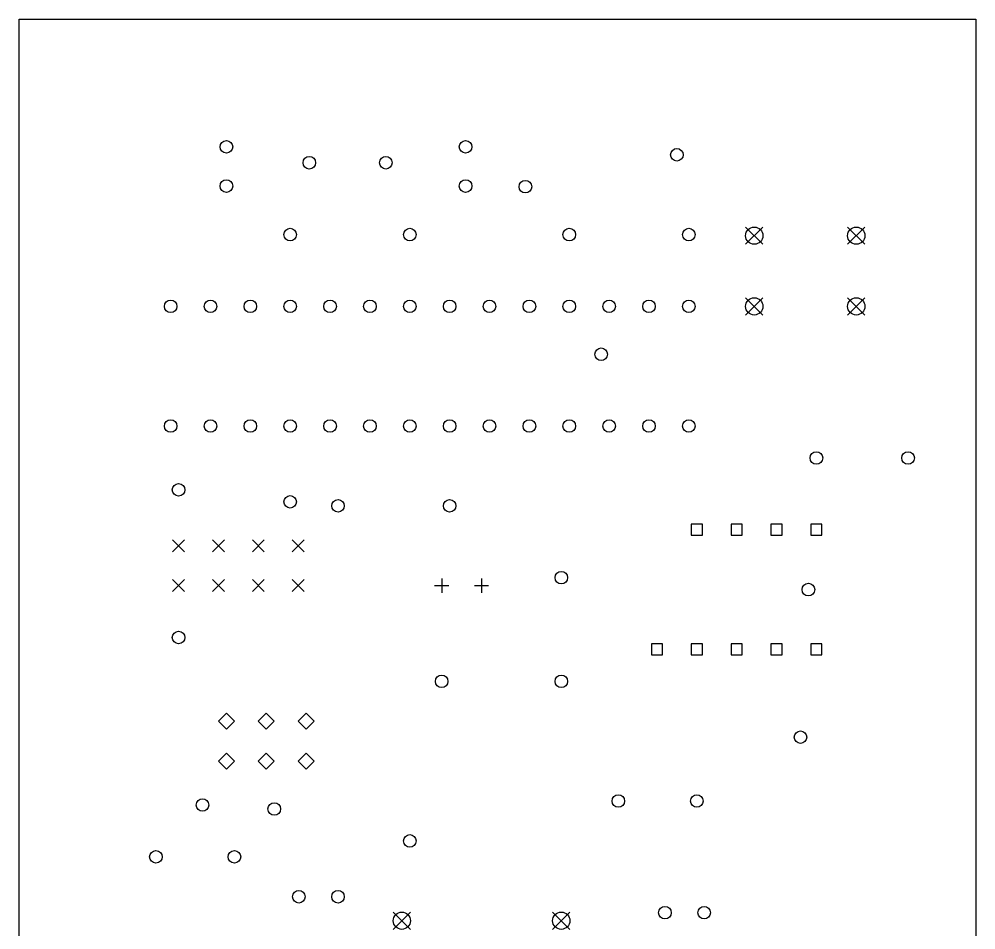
# Model space of a CAD drawing. Extents: x 100 to 170, y -134 to -17.
# Drawn here: x 101.1 to 162.1, y -75.3 to -17.3 of the extents above; entities that cross this region are included whole.
import ezdxf

# ---------------------------------------------------------------- set-up
doc = ezdxf.new("R2010")
doc.units = 0
doc.layers.add('BLACK', color=7, linetype='CONTINUOUS')

msp = doc.modelspace()

# ---------------------------------------------------------------- linework, layer by layer
at = {"layer": 'BLACK', "linetype": 'CONTINUOUS'}
for p, q in [((101.092, -98.552), (101.092, -17.272)), ((101.092, -17.272), (162.052, -17.272)), ((162.052, -17.272), (162.052, -98.552)), ((147.382, -30.51), (148.482, -31.61)), ((148.482, -30.51), (147.382, -31.61)), ((153.882, -30.51), (154.982, -31.61)), ((154.982, -30.51), (153.882, -31.61)), ((147.382, -35.01), (148.482, -36.11)), ((148.482, -35.01), (147.382, -36.11)), ((153.882, -35.01), (154.982, -36.11)), ((154.982, -35.01), (153.882, -36.11)), ((144.626, -49.43), (143.918, -49.43)), ((143.918, -49.43), (143.918, -50.138)), ((144.626, -50.138), (144.626, -49.43)), ((147.166, -49.43), (146.458, -49.43)), ((146.458, -49.43), (146.458, -50.138)), ((147.166, -50.138), (147.166, -49.43)), ((149.706, -49.43), (148.998, -49.43)), ((148.998, -49.43), (148.998, -50.138)), ((149.706, -50.138), (149.706, -49.43)), ((152.246, -49.43), (151.538, -49.43)), ((151.538, -49.43), (151.538, -50.138)), ((152.246, -50.138), (152.246, -49.43)), ((110.871, -50.419), (111.633, -51.181)), ((111.633, -50.419), (110.871, -51.181)), ((113.411, -50.419), (114.173, -51.181)), ((114.173, -50.419), (113.411, -51.181)), ((115.951, -50.419), (116.713, -51.181)), ((116.713, -50.419), (115.951, -51.181)), ((118.491, -50.419), (119.253, -51.181)), ((119.253, -50.419), (118.491, -51.181)), ((143.918, -50.138), (144.626, -50.138)), ((146.458, -50.138), (147.166, -50.138)), ((148.998, -50.138), (149.706, -50.138)), ((151.538, -50.138), (152.246, -50.138)), ((110.871, -52.959), (111.633, -53.721)), ((111.633, -52.959), (110.871, -53.721)), ((113.411, -52.959), (114.173, -53.721)), ((114.173, -52.959), (113.411, -53.721)), ((115.951, -52.959), (116.713, -53.721)), ((116.713, -52.959), (115.951, -53.721)), ((118.491, -52.959), (119.253, -53.721)), ((119.253, -52.959), (118.491, -53.721)), ((128.016, -52.89), (128.016, -53.79)), ((130.556, -52.89), (130.556, -53.79)), ((127.566, -53.34), (128.466, -53.34)), ((130.106, -53.34), (131.006, -53.34)), ((142.086, -57.05), (141.378, -57.05)), ((141.378, -57.05), (141.378, -57.758)), ((142.086, -57.758), (142.086, -57.05)), ((144.626, -57.05), (143.918, -57.05)), ((143.918, -57.05), (143.918, -57.758)), ((144.626, -57.758), (144.626, -57.05)), ((147.166, -57.05), (146.458, -57.05)), ((146.458, -57.05), (146.458, -57.758)), ((147.166, -57.758), (147.166, -57.05)), ((149.706, -57.05), (148.998, -57.05)), ((148.998, -57.05), (148.998, -57.758)), ((149.706, -57.758), (149.706, -57.05)), ((152.246, -57.05), (151.538, -57.05)), ((151.538, -57.05), (151.538, -57.758)), ((152.246, -57.758), (152.246, -57.05)), ((141.378, -57.758), (142.086, -57.758)), ((143.918, -57.758), (144.626, -57.758)), ((146.458, -57.758), (147.166, -57.758)), ((148.998, -57.758), (149.706, -57.758)), ((151.538, -57.758), (152.246, -57.758)), ((114.3, -61.468), (113.792, -61.976)), ((114.808, -61.976), (114.3, -61.468)), ((116.84, -61.468), (116.332, -61.976)), ((117.348, -61.976), (116.84, -61.468)), ((119.38, -61.468), (118.872, -61.976)), ((119.888, -61.976), (119.38, -61.468)), ((113.792, -61.976), (114.3, -62.484)), ((114.3, -62.484), (114.808, -61.976)), ((116.332, -61.976), (116.84, -62.484)), ((116.84, -62.484), (117.348, -61.976)), ((118.872, -61.976), (119.38, -62.484)), ((119.38, -62.484), (119.888, -61.976)), ((114.3, -64.008), (113.792, -64.516)), ((114.808, -64.516), (114.3, -64.008)), ((116.84, -64.008), (116.332, -64.516)), ((117.348, -64.516), (116.84, -64.008)), ((119.38, -64.008), (118.872, -64.516)), ((119.888, -64.516), (119.38, -64.008)), ((113.792, -64.516), (114.3, -65.024)), ((114.3, -65.024), (114.808, -64.516)), ((116.332, -64.516), (116.84, -65.024)), ((116.84, -65.024), (117.348, -64.516)), ((118.872, -64.516), (119.38, -65.024)), ((119.38, -65.024), (119.888, -64.516)), ((124.926, -74.126), (126.026, -75.226)), ((126.026, -74.126), (124.926, -75.226)), ((135.086, -74.126), (136.186, -75.226)), ((136.186, -74.126), (135.086, -75.226))]:
    msp.add_line(p, q, dxfattribs=at)
at = {"layer": 'BLACK'}
for centre, radius in [((114.3, -25.4), 0.4), ((129.54, -25.4), 0.4), ((143.002, -25.908), 0.4), ((119.58, -26.416), 0.4), ((124.46, -26.416), 0.4), ((114.3, -27.9), 0.4), ((129.54, -27.9), 0.4), ((133.35, -27.94), 0.4), ((118.364, -30.988), 0.4), ((125.984, -30.988), 0.4), ((136.144, -30.988), 0.4), ((143.764, -30.988), 0.4), ((147.932, -31.06), 0.55), ((154.432, -31.06), 0.55), ((110.744, -35.56), 0.4), ((113.284, -35.56), 0.4), ((115.824, -35.56), 0.4), ((118.364, -35.56), 0.4), ((120.904, -35.56), 0.4), ((123.444, -35.56), 0.4), ((125.984, -35.56), 0.4), ((128.524, -35.56), 0.4), ((131.064, -35.56), 0.4), ((133.604, -35.56), 0.4), ((136.144, -35.56), 0.4), ((138.684, -35.56), 0.4), ((141.224, -35.56), 0.4), ((143.764, -35.56), 0.4), ((147.932, -35.56), 0.55), ((154.432, -35.56), 0.55), ((138.176, -38.608), 0.4), ((110.744, -43.18), 0.4), ((113.284, -43.18), 0.4), ((115.824, -43.18), 0.4), ((118.364, -43.18), 0.4), ((120.904, -43.18), 0.4), ((123.444, -43.18), 0.4), ((125.984, -43.18), 0.4), ((128.524, -43.18), 0.4), ((131.064, -43.18), 0.4), ((133.604, -43.18), 0.4), ((136.144, -43.18), 0.4), ((138.684, -43.18), 0.4), ((141.224, -43.18), 0.4), ((143.764, -43.18), 0.4), ((151.892, -45.212), 0.4), ((157.734, -45.212), 0.4), ((111.252, -47.244), 0.4), ((118.364, -48.006), 0.4), ((121.412, -48.26), 0.4), ((128.524, -48.26), 0.4), ((135.636, -52.832), 0.4), ((151.384, -53.594), 0.4), ((111.252, -56.642), 0.4), ((128.016, -59.436), 0.4), ((135.636, -59.436), 0.4), ((150.876, -62.992), 0.4), ((112.776, -67.31), 0.4), ((139.272, -67.056), 0.4), ((144.272, -67.056), 0.4), ((117.348, -67.564), 0.4), ((125.984, -69.596), 0.4), ((109.808, -70.612), 0.4), ((114.808, -70.612), 0.4), ((118.912, -73.152), 0.4), ((121.412, -73.152), 0.4), ((125.476, -74.676), 0.55), ((135.636, -74.676), 0.55), ((142.24, -74.168), 0.4), ((144.74, -74.168), 0.4)]:
    msp.add_circle(centre, radius, dxfattribs=at)

doc.saveas('drawing.dxf')
